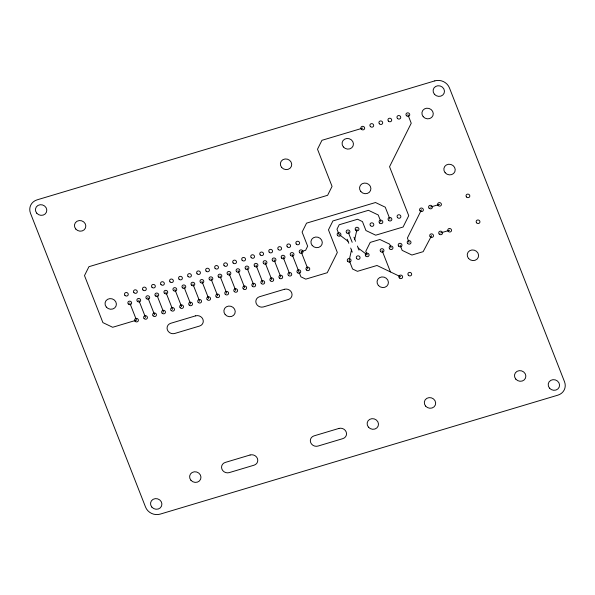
<?xml version="1.0" encoding="UTF-8"?>
<svg xmlns="http://www.w3.org/2000/svg" width="595" height="595" viewBox="0 0 595 595"><rect width="100%" height="100%" fill="white"/><g stroke="black" fill="none" stroke-linecap="round" stroke-linejoin="round"><path stroke-width="0.89" d="M351.466 250.093L349.161 260.298L352.56 268.992L357.439 271.327L376.977 265.482L400.762 276.846M354.754 239.25L357.067 229.038M421.483 209.767L407.404 238.022L409.107 242.366M431.613 235.635L423.149 251.67L411.919 255.032L402.161 250.369L400.085 245.066M362.772 128.096L321.947 140.308L317.507 149.219L332.062 186.384L327.614 195.294L88.938 266.694L84.497 275.604L102.905 322.616L112.663 327.28L136.508 320.147L129.755 302.907M430.505 207.075L439.527 204.375M440.635 232.935L449.649 230.235M358.212 248.07L367.197 254.905L365.784 251.306L370.231 242.396L379.9 239.502L389.658 244.166L391.071 247.758M348.008 241.265L339.031 234.437L336.986 229.209L339.202 224.754L357.565 219.258L362.452 221.593L365.947 230.533L375.705 235.196L403.09 227.007L408.735 215.688L389.554 166.719L411.234 123.225L407.865 114.604M389.963 219.198L385.255 207.186L375.497 202.523L306.551 223.147L302.104 232.057L307.652 246.211L305.614 250.294L301.107 251.648L307.86 268.888M380.941 221.898L378.227 214.974L368.469 210.31L332.91 220.946L328.47 229.863L337.328 252.488L327.243 272.718L305.763 279.144L300.884 276.809L292.086 254.34M382.049 250.458L390.454 271.922M353.958 237.212L355.557 241.287M357.416 246.04L359.008 250.108M348.045 231.738L352.18 242.291M347.212 239.227L348.811 243.303M350.671 248.055L352.262 252.124M283.071 257.04L289.825 274.28M274.05 259.74L280.803 276.98M265.035 262.44L271.781 279.68M256.014 265.132L262.767 282.38M246.999 267.832L253.745 285.072M237.978 270.532L244.731 287.772M228.956 273.231L235.709 290.472M219.942 275.924L226.695 293.164M210.92 278.624L217.673 295.864M201.906 281.323L208.659 298.564M192.884 284.016L199.637 301.263M183.87 286.716L190.616 303.956M174.848 289.415L181.601 306.656M165.834 292.115L172.58 309.355M156.812 294.808L163.565 312.055M147.791 297.507L154.544 314.748M138.776 300.207L145.53 317.447M434.796 80.883L37.135 199.838A11.483 10.554 20.3 0 0 30.471 213.211L145.567 507.126A11.483 10.554 20.3 0 0 160.204 514.117L557.865 395.162A11.483 10.554 20.3 0 0 564.529 381.789L449.433 87.874A11.483 10.554 20.3 0 0 434.796 80.883M195.606 315.848L170.75 323.286A5.742 5.273 20.3 0 0 167.418 329.965A5.742 5.273 20.3 0 0 174.744 333.468L199.593 326.03A5.742 5.273 20.3 0 0 202.925 319.344A5.742 5.273 20.3 0 0 195.606 315.848M284.373 289.296L259.517 296.726A5.742 5.273 20.3 0 0 256.185 303.413A5.742 5.273 20.3 0 0 263.503 306.908L288.359 299.478A5.742 5.273 20.3 0 0 291.691 292.792A5.742 5.273 20.3 0 0 284.373 289.296M250.101 454.997L225.245 462.434A5.742 5.273 20.3 0 0 221.913 469.12A5.742 5.273 20.3 0 0 229.231 472.616L254.087 465.178A5.742 5.273 20.3 0 0 257.419 458.5A5.742 5.273 20.3 0 0 250.101 454.997M338.86 428.445L314.011 435.882A5.742 5.273 20.3 0 0 310.679 442.568A5.742 5.273 20.3 0 0 317.998 446.064L342.846 438.627A5.742 5.273 20.3 0 0 346.178 431.94A5.742 5.273 20.3 0 0 338.86 428.445M135.05 321.203A1.911 1.755 20.3 0 0 138.285 320.854A1.911 1.755 20.3 0 0 136.196 318.377A1.911 1.755 20.3 0 0 135.05 321.203M306.395 269.944A1.911 1.755 20.3 0 0 309.638 269.595A1.911 1.755 20.3 0 0 307.541 267.118A1.911 1.755 20.3 0 0 306.395 269.944M297.381 272.644A1.911 1.755 20.3 0 0 300.616 272.294A1.911 1.755 20.3 0 0 298.526 269.818A1.911 1.755 20.3 0 0 297.381 272.644M337.573 235.494A1.911 1.755 20.3 0 0 340.809 235.144A1.911 1.755 20.3 0 0 338.711 232.667A1.911 1.755 20.3 0 0 337.573 235.494M346.588 232.794A1.911 1.755 20.3 0 0 349.823 232.452A1.911 1.755 20.3 0 0 347.733 229.975A1.911 1.755 20.3 0 0 346.588 232.794M355.609 230.101A1.911 1.755 20.3 0 0 358.845 229.752A1.911 1.755 20.3 0 0 356.747 227.275A1.911 1.755 20.3 0 0 355.609 230.101M365.732 255.962A1.911 1.755 20.3 0 0 368.974 255.612A1.911 1.755 20.3 0 0 366.877 253.135A1.911 1.755 20.3 0 0 365.732 255.962M347.696 261.354A1.911 1.755 20.3 0 0 350.931 261.012A1.911 1.755 20.3 0 0 348.841 258.535A1.911 1.755 20.3 0 0 347.696 261.354M448.191 231.291A1.911 1.755 20.3 0 0 451.427 230.949A1.911 1.755 20.3 0 0 449.337 228.473A1.911 1.755 20.3 0 0 448.191 231.291M439.17 233.991A1.911 1.755 20.3 0 0 442.412 233.642A1.911 1.755 20.3 0 0 440.315 231.165A1.911 1.755 20.3 0 0 439.17 233.991M430.155 236.691A1.911 1.755 20.3 0 0 433.391 236.341A1.911 1.755 20.3 0 0 431.301 233.865A1.911 1.755 20.3 0 0 430.155 236.691M438.061 205.431A1.911 1.755 20.3 0 0 441.297 205.082A1.911 1.755 20.3 0 0 439.207 202.605A1.911 1.755 20.3 0 0 438.061 205.431M420.025 210.831A1.911 1.755 20.3 0 0 423.261 210.481A1.911 1.755 20.3 0 0 421.171 208.005A1.911 1.755 20.3 0 0 420.025 210.831M429.047 208.131A1.911 1.755 20.3 0 0 432.282 207.781A1.911 1.755 20.3 0 0 430.185 205.305A1.911 1.755 20.3 0 0 429.047 208.131M380.592 251.514A1.911 1.755 20.3 0 0 383.827 251.172A1.911 1.755 20.3 0 0 381.737 248.695A1.911 1.755 20.3 0 0 380.592 251.514M389.606 248.822A1.911 1.755 20.3 0 0 392.849 248.472A1.911 1.755 20.3 0 0 390.751 245.995A1.911 1.755 20.3 0 0 389.606 248.822M398.628 246.122A1.911 1.755 20.3 0 0 401.863 245.772A1.911 1.755 20.3 0 0 399.773 243.296A1.911 1.755 20.3 0 0 398.628 246.122M407.642 243.422A1.911 1.755 20.3 0 0 410.885 243.072A1.911 1.755 20.3 0 0 408.787 240.596A1.911 1.755 20.3 0 0 407.642 243.422M388.498 220.262A1.911 1.755 20.3 0 0 391.733 219.912A1.911 1.755 20.3 0 0 389.643 217.435A1.911 1.755 20.3 0 0 388.498 220.262M370.462 225.654A1.911 1.755 20.3 0 0 373.697 225.304A1.911 1.755 20.3 0 0 371.607 222.828A1.911 1.755 20.3 0 0 370.462 225.654M379.484 222.954A1.911 1.755 20.3 0 0 382.719 222.612A1.911 1.755 20.3 0 0 380.622 220.135A1.911 1.755 20.3 0 0 379.484 222.954M144.064 318.504A1.911 1.755 20.3 0 0 147.307 318.154A1.911 1.755 20.3 0 0 145.21 315.677A1.911 1.755 20.3 0 0 144.064 318.504M153.086 315.804A1.911 1.755 20.3 0 0 156.321 315.462A1.911 1.755 20.3 0 0 154.231 312.985A1.911 1.755 20.3 0 0 153.086 315.804M162.1 313.111A1.911 1.755 20.3 0 0 165.343 312.762A1.911 1.755 20.3 0 0 163.246 310.285A1.911 1.755 20.3 0 0 162.1 313.111M171.122 310.412A1.911 1.755 20.3 0 0 174.357 310.062A1.911 1.755 20.3 0 0 172.267 307.585A1.911 1.755 20.3 0 0 171.122 310.412M180.144 307.712A1.911 1.755 20.3 0 0 183.379 307.37A1.911 1.755 20.3 0 0 181.282 304.893A1.911 1.755 20.3 0 0 180.144 307.712M189.158 305.012A1.911 1.755 20.3 0 0 192.393 304.67A1.911 1.755 20.3 0 0 190.303 302.193A1.911 1.755 20.3 0 0 189.158 305.012M198.18 302.32A1.911 1.755 20.3 0 0 201.415 301.97A1.911 1.755 20.3 0 0 199.318 299.493A1.911 1.755 20.3 0 0 198.18 302.32M207.194 299.62A1.911 1.755 20.3 0 0 210.429 299.27A1.911 1.755 20.3 0 0 208.339 296.793A1.911 1.755 20.3 0 0 207.194 299.62M216.216 296.92A1.911 1.755 20.3 0 0 219.451 296.578A1.911 1.755 20.3 0 0 217.361 294.101A1.911 1.755 20.3 0 0 216.216 296.92M225.23 294.228A1.911 1.755 20.3 0 0 228.473 293.878A1.911 1.755 20.3 0 0 226.375 291.401A1.911 1.755 20.3 0 0 225.23 294.228M234.251 291.528A1.911 1.755 20.3 0 0 237.487 291.178A1.911 1.755 20.3 0 0 235.397 288.701A1.911 1.755 20.3 0 0 234.251 291.528M243.266 288.828A1.911 1.755 20.3 0 0 246.508 288.478A1.911 1.755 20.3 0 0 244.411 286.002A1.911 1.755 20.3 0 0 243.266 288.828M252.287 286.128A1.911 1.755 20.3 0 0 255.523 285.786A1.911 1.755 20.3 0 0 253.433 283.309A1.911 1.755 20.3 0 0 252.287 286.128M261.309 283.436A1.911 1.755 20.3 0 0 264.544 283.086A1.911 1.755 20.3 0 0 262.447 280.609A1.911 1.755 20.3 0 0 261.309 283.436M270.323 280.736A1.911 1.755 20.3 0 0 273.559 280.386A1.911 1.755 20.3 0 0 271.469 277.91A1.911 1.755 20.3 0 0 270.323 280.736M279.345 278.036A1.911 1.755 20.3 0 0 282.58 277.694A1.911 1.755 20.3 0 0 280.483 275.217A1.911 1.755 20.3 0 0 279.345 278.036M288.359 275.336A1.911 1.755 20.3 0 0 291.595 274.994A1.911 1.755 20.3 0 0 289.505 272.517A1.911 1.755 20.3 0 0 288.359 275.336M399.305 277.902A1.911 1.755 20.3 0 0 402.54 277.56A1.911 1.755 20.3 0 0 400.45 275.083A1.911 1.755 20.3 0 0 399.305 277.902M299.649 252.704A1.911 1.755 20.3 0 0 302.885 252.354A1.911 1.755 20.3 0 0 300.787 249.878A1.911 1.755 20.3 0 0 299.649 252.704M128.297 303.963A1.911 1.755 20.3 0 0 131.532 303.614A1.911 1.755 20.3 0 0 129.442 301.137A1.911 1.755 20.3 0 0 128.297 303.963M137.319 301.263A1.911 1.755 20.3 0 0 140.554 300.914A1.911 1.755 20.3 0 0 138.457 298.437A1.911 1.755 20.3 0 0 137.319 301.263M146.333 298.564A1.911 1.755 20.3 0 0 149.568 298.221A1.911 1.755 20.3 0 0 147.478 295.745A1.911 1.755 20.3 0 0 146.333 298.564M155.355 295.864A1.911 1.755 20.3 0 0 158.59 295.522A1.911 1.755 20.3 0 0 156.492 293.045A1.911 1.755 20.3 0 0 155.355 295.864M164.369 293.171A1.911 1.755 20.3 0 0 167.604 292.822A1.911 1.755 20.3 0 0 165.514 290.345A1.911 1.755 20.3 0 0 164.369 293.171M173.39 290.472A1.911 1.755 20.3 0 0 176.626 290.122A1.911 1.755 20.3 0 0 174.536 287.645A1.911 1.755 20.3 0 0 173.39 290.472M182.405 287.772A1.911 1.755 20.3 0 0 185.647 287.43A1.911 1.755 20.3 0 0 183.55 284.953A1.911 1.755 20.3 0 0 182.405 287.772M191.426 285.079A1.911 1.755 20.3 0 0 194.662 284.73A1.911 1.755 20.3 0 0 192.572 282.253A1.911 1.755 20.3 0 0 191.426 285.079M200.441 282.38A1.911 1.755 20.3 0 0 203.683 282.03A1.911 1.755 20.3 0 0 201.586 279.553A1.911 1.755 20.3 0 0 200.441 282.38M209.462 279.68A1.911 1.755 20.3 0 0 212.698 279.33A1.911 1.755 20.3 0 0 210.608 276.853A1.911 1.755 20.3 0 0 209.462 279.68M218.484 276.98A1.911 1.755 20.3 0 0 221.719 276.638A1.911 1.755 20.3 0 0 219.622 274.161A1.911 1.755 20.3 0 0 218.484 276.98M227.498 274.288A1.911 1.755 20.3 0 0 230.734 273.938A1.911 1.755 20.3 0 0 228.644 271.461A1.911 1.755 20.3 0 0 227.498 274.288M236.52 271.588A1.911 1.755 20.3 0 0 239.755 271.238A1.911 1.755 20.3 0 0 237.658 268.762A1.911 1.755 20.3 0 0 236.52 271.588M245.534 268.888A1.911 1.755 20.3 0 0 248.77 268.546A1.911 1.755 20.3 0 0 246.68 266.069A1.911 1.755 20.3 0 0 245.534 268.888M254.556 266.188A1.911 1.755 20.3 0 0 257.791 265.846A1.911 1.755 20.3 0 0 255.701 263.369A1.911 1.755 20.3 0 0 254.556 266.188M263.57 263.496A1.911 1.755 20.3 0 0 266.813 263.146A1.911 1.755 20.3 0 0 264.716 260.67A1.911 1.755 20.3 0 0 263.57 263.496M272.592 260.796A1.911 1.755 20.3 0 0 275.827 260.446A1.911 1.755 20.3 0 0 273.737 257.97A1.911 1.755 20.3 0 0 272.592 260.796M281.606 258.096A1.911 1.755 20.3 0 0 284.849 257.754A1.911 1.755 20.3 0 0 282.751 255.277A1.911 1.755 20.3 0 0 281.606 258.096M290.628 255.404A1.911 1.755 20.3 0 0 293.863 255.054A1.911 1.755 20.3 0 0 291.773 252.578A1.911 1.755 20.3 0 0 290.628 255.404M287.251 246.776A1.911 1.755 20.3 0 0 290.486 246.434A1.911 1.755 20.3 0 0 288.397 243.957A1.911 1.755 20.3 0 0 287.251 246.776M278.237 249.476A1.911 1.755 20.3 0 0 281.472 249.134A1.911 1.755 20.3 0 0 279.375 246.657A1.911 1.755 20.3 0 0 278.237 249.476M269.215 252.176A1.911 1.755 20.3 0 0 272.45 251.826A1.911 1.755 20.3 0 0 270.361 249.35A1.911 1.755 20.3 0 0 269.215 252.176M260.193 254.876A1.911 1.755 20.3 0 0 263.436 254.526A1.911 1.755 20.3 0 0 261.339 252.049A1.911 1.755 20.3 0 0 260.193 254.876M251.179 257.568A1.911 1.755 20.3 0 0 254.415 257.226A1.911 1.755 20.3 0 0 252.325 254.749A1.911 1.755 20.3 0 0 251.179 257.568M242.158 260.268A1.911 1.755 20.3 0 0 245.4 259.918A1.911 1.755 20.3 0 0 243.303 257.442A1.911 1.755 20.3 0 0 242.158 260.268M233.143 262.968A1.911 1.755 20.3 0 0 236.379 262.618A1.911 1.755 20.3 0 0 234.289 260.141A1.911 1.755 20.3 0 0 233.143 262.968M224.122 265.668A1.911 1.755 20.3 0 0 227.357 265.318A1.911 1.755 20.3 0 0 225.267 262.841A1.911 1.755 20.3 0 0 224.122 265.668M215.107 268.36A1.911 1.755 20.3 0 0 218.343 268.018A1.911 1.755 20.3 0 0 216.245 265.541A1.911 1.755 20.3 0 0 215.107 268.36M206.086 271.06A1.911 1.755 20.3 0 0 209.321 270.71A1.911 1.755 20.3 0 0 207.231 268.233A1.911 1.755 20.3 0 0 206.086 271.06M197.071 273.76A1.911 1.755 20.3 0 0 200.307 273.41A1.911 1.755 20.3 0 0 198.209 270.933A1.911 1.755 20.3 0 0 197.071 273.76M188.05 276.459A1.911 1.755 20.3 0 0 191.285 276.11A1.911 1.755 20.3 0 0 189.195 273.633A1.911 1.755 20.3 0 0 188.05 276.459M179.028 279.152A1.911 1.755 20.3 0 0 182.271 278.81A1.911 1.755 20.3 0 0 180.173 276.333A1.911 1.755 20.3 0 0 179.028 279.152M170.014 281.851A1.911 1.755 20.3 0 0 173.249 281.502A1.911 1.755 20.3 0 0 171.159 279.025A1.911 1.755 20.3 0 0 170.014 281.851M160.992 284.551A1.911 1.755 20.3 0 0 164.235 284.202A1.911 1.755 20.3 0 0 162.138 281.725A1.911 1.755 20.3 0 0 160.992 284.551M151.978 287.244A1.911 1.755 20.3 0 0 155.213 286.902A1.911 1.755 20.3 0 0 153.123 284.425A1.911 1.755 20.3 0 0 151.978 287.244M142.956 289.943A1.911 1.755 20.3 0 0 146.192 289.594A1.911 1.755 20.3 0 0 144.102 287.117A1.911 1.755 20.3 0 0 142.956 289.943M133.942 292.643A1.911 1.755 20.3 0 0 137.177 292.294A1.911 1.755 20.3 0 0 135.08 289.817A1.911 1.755 20.3 0 0 133.942 292.643M124.92 295.343A1.911 1.755 20.3 0 0 128.156 294.994A1.911 1.755 20.3 0 0 126.066 292.517A1.911 1.755 20.3 0 0 124.92 295.343M361.306 129.152A1.911 1.755 20.3 0 0 364.549 128.81A1.911 1.755 20.3 0 0 362.452 126.326A1.911 1.755 20.3 0 0 361.306 129.152M379.35 123.76A1.911 1.755 20.3 0 0 382.585 123.41A1.911 1.755 20.3 0 0 380.488 120.934A1.911 1.755 20.3 0 0 379.35 123.76M388.364 121.06A1.911 1.755 20.3 0 0 391.599 120.711A1.911 1.755 20.3 0 0 389.509 118.234A1.911 1.755 20.3 0 0 388.364 121.06M406.4 115.668A1.911 1.755 20.3 0 0 409.635 115.318A1.911 1.755 20.3 0 0 407.545 112.842A1.911 1.755 20.3 0 0 406.4 115.668M408.319 275.202A1.911 1.755 20.3 0 0 411.562 274.86A1.911 1.755 20.3 0 0 409.464 272.384A1.911 1.755 20.3 0 0 408.319 275.202M397.386 118.36A1.911 1.755 20.3 0 0 400.621 118.018A1.911 1.755 20.3 0 0 398.524 115.542A1.911 1.755 20.3 0 0 397.386 118.36M370.328 126.452A1.911 1.755 20.3 0 0 373.563 126.11A1.911 1.755 20.3 0 0 371.473 123.634A1.911 1.755 20.3 0 0 370.328 126.452M296.273 244.084A1.911 1.755 20.3 0 0 299.508 243.734A1.911 1.755 20.3 0 0 297.411 241.258A1.911 1.755 20.3 0 0 296.273 244.084M397.52 217.562A1.911 1.755 20.3 0 0 400.755 217.212A1.911 1.755 20.3 0 0 398.665 214.736A1.911 1.755 20.3 0 0 397.52 217.562M466.465 196.938A1.911 1.755 20.3 0 0 469.708 196.588A1.911 1.755 20.3 0 0 467.611 194.111A1.911 1.755 20.3 0 0 466.465 196.938M476.595 222.798A1.911 1.755 20.3 0 0 479.83 222.448A1.911 1.755 20.3 0 0 477.74 219.971A1.911 1.755 20.3 0 0 476.595 222.798M356.717 258.654A1.911 1.755 20.3 0 0 359.953 258.312A1.911 1.755 20.3 0 0 357.863 255.835A1.911 1.755 20.3 0 0 356.717 258.654M106.334 307.102A5.742 5.273 20.3 0 0 116.04 306.061A5.742 5.273 20.3 0 0 109.763 298.63A5.742 5.273 20.3 0 0 106.334 307.102M75.758 229.03A5.742 5.273 20.3 0 0 85.472 227.989A5.742 5.273 20.3 0 0 79.195 220.559A5.742 5.273 20.3 0 0 75.758 229.03M281.658 167.44A5.742 5.273 20.3 0 0 291.372 166.399A5.742 5.273 20.3 0 0 285.087 158.969A5.742 5.273 20.3 0 0 281.658 167.44M312.226 245.504A5.742 5.273 20.3 0 0 321.94 244.463A5.742 5.273 20.3 0 0 315.655 237.033A5.742 5.273 20.3 0 0 312.226 245.504M360.838 191.56A5.742 5.273 20.3 0 0 370.551 190.519A5.742 5.273 20.3 0 0 364.274 183.089A5.742 5.273 20.3 0 0 360.838 191.56M343.375 146.965A5.742 5.273 20.3 0 0 353.088 145.924A5.742 5.273 20.3 0 0 346.811 138.494A5.742 5.273 20.3 0 0 343.375 146.965M445.149 172.729A5.742 5.273 20.3 0 0 454.863 171.687A5.742 5.273 20.3 0 0 448.578 164.257A5.742 5.273 20.3 0 0 445.149 172.729M423.209 116.694A5.742 5.273 20.3 0 0 432.915 115.653A5.742 5.273 20.3 0 0 426.637 108.223A5.742 5.273 20.3 0 0 423.209 116.694M468.525 258.438A5.742 5.273 20.3 0 0 478.239 257.397A5.742 5.273 20.3 0 0 471.961 249.967A5.742 5.273 20.3 0 0 468.525 258.438M378.346 285.414A5.742 5.273 20.3 0 0 388.059 284.373A5.742 5.273 20.3 0 0 381.774 276.943A5.742 5.273 20.3 0 0 378.346 285.414M425.603 406.102A5.742 5.273 20.3 0 0 435.317 405.061A5.742 5.273 20.3 0 0 429.04 397.631A5.742 5.273 20.3 0 0 425.603 406.102M515.791 379.127A5.742 5.273 20.3 0 0 525.504 378.085A5.742 5.273 20.3 0 0 519.219 370.655A5.742 5.273 20.3 0 0 515.791 379.127M190.906 480.254A5.742 5.273 20.3 0 0 200.612 479.213A5.742 5.273 20.3 0 0 194.334 471.783A5.742 5.273 20.3 0 0 190.906 480.254M368.431 427.151A5.742 5.273 20.3 0 0 378.137 426.109A5.742 5.273 20.3 0 0 371.86 418.679A5.742 5.273 20.3 0 0 368.431 427.151M225.178 314.547A5.742 5.273 20.3 0 0 234.884 313.513A5.742 5.273 20.3 0 0 228.606 306.083A5.742 5.273 20.3 0 0 225.178 314.547M549.497 388.148A5.742 5.273 20.3 0 0 559.211 387.107A5.742 5.273 20.3 0 0 552.926 379.677A5.742 5.273 20.3 0 0 549.497 388.148M151.837 507.104A5.742 5.273 20.3 0 0 161.55 506.07A5.742 5.273 20.3 0 0 155.265 498.632A5.742 5.273 20.3 0 0 151.837 507.104M36.741 213.196A5.742 5.273 20.3 0 0 46.455 212.155A5.742 5.273 20.3 0 0 40.17 204.725A5.742 5.273 20.3 0 0 36.741 213.196M434.402 94.233A5.742 5.273 20.3 0 0 444.115 93.192A5.742 5.273 20.3 0 0 437.831 85.762A5.742 5.273 20.3 0 0 434.402 94.233"/></g></svg>
